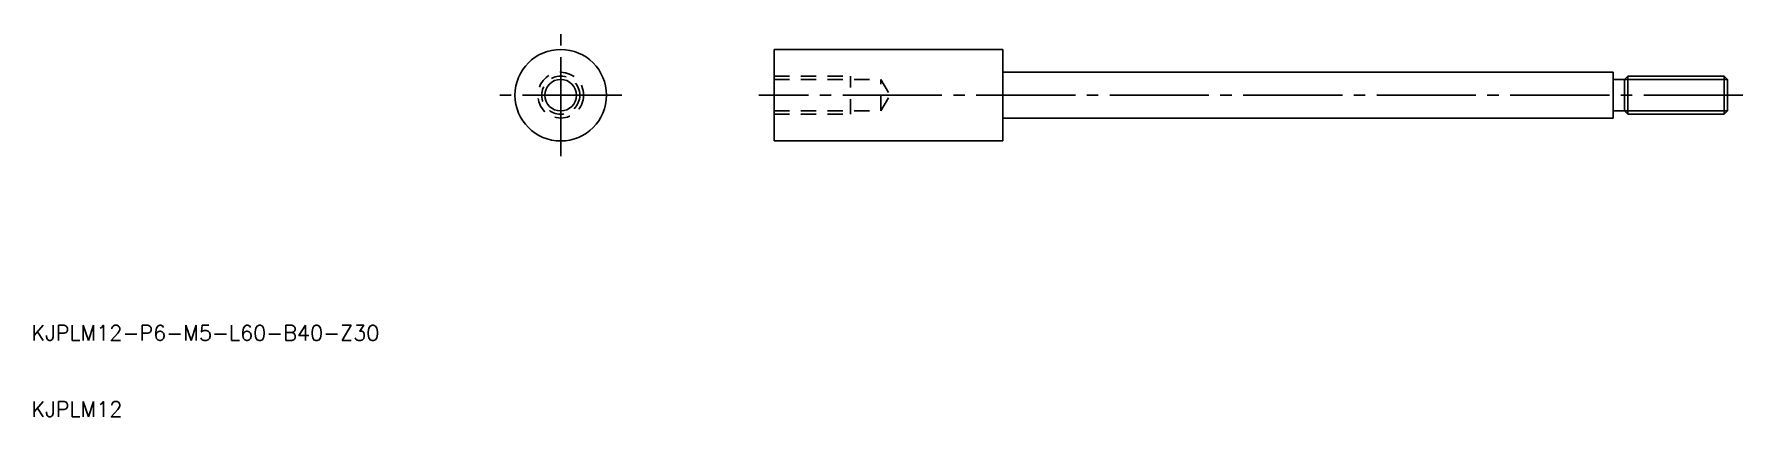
# Model space of a CAD drawing. Extents: x -88 to 136, y 178 to 228.
import ezdxf

# ---------------------------------------------------------------- set-up
doc = ezdxf.new("R2010")
doc.units = 0
doc.linetypes.add('CENTER', pattern=[17.5, 13, -1.5, 1.5, -1.5])
doc.linetypes.add('DASHED', pattern=[3.5, 2, -1.5])
doc.layers.get('0').update_dxf_attribs({"linetype": 'CONTINUOUS'})
doc.layers.add('CENTER', color=1, linetype='CENTER')
doc.styles.get("Standard").update_dxf_attribs({"font": 'txt.shx', "bigfont": '@extfont2.shx'})

msp = doc.modelspace()

# ---------------------------------------------------------------- linework, layer by layer
for p, q in [((9.49, 214.28), (9.49, 226.28)), ((39.49, 226.28), (9.49, 226.28)), ((39.49, 214.28), (39.49, 226.28)), ((119.49, 223.28), (39.49, 223.28)), ((119.49, 217.28), (119.49, 223.28)), ((120.99, 222.35), (119.49, 222.35)), ((120.99, 222.35), (120.99, 218.22)), ((121.42, 222.78), (121.42, 217.78)), ((134.06, 222.78), (134.06, 217.78)), ((134.49, 222.34), (134.49, 218.22)), ((119.49, 217.28), (39.49, 217.28)), ((120.99, 218.22), (119.49, 218.22)), ((39.49, 214.28), (9.49, 214.28))]:
    msp.add_line(p, q)
at = {"color": 3, "linetype": 'DASHED'}
for p, q in [((9.49, 222.78), (19.49, 222.78)), ((9.49, 222.35), (23.49, 222.35)), ((19.49, 217.78), (19.49, 222.78)), ((23.49, 218.22), (23.49, 222.35)), ((23.49, 222.35), (24.68, 220.28)), ((23.49, 218.22), (24.68, 220.28)), ((9.49, 218.22), (23.49, 218.22)), ((9.49, 217.78), (19.49, 217.78))]:
    msp.add_line(p, q, dxfattribs=at)
at = {"color": 7, "linetype": 'CONTINUOUS'}
for p, q in [((121.42, 222.78), (120.99, 222.35)), ((121.42, 222.78), (134.04, 222.78)), ((134.06, 222.78), (134.49, 222.35)), ((121.42, 217.78), (120.99, 218.22)), ((121.42, 217.78), (120.99, 218.22)), ((121.42, 217.78), (134.06, 217.78)), ((134.06, 217.78), (134.49, 218.22))]:
    msp.add_line(p, q, dxfattribs=at)
at = {"color": 3}
for p, q in [((120.99, 222.35), (134.48, 222.35)), ((120.99, 218.22), (134.49, 218.22))]:
    msp.add_line(p, q, dxfattribs=at)
for radius in [6, 2.07]:
    msp.add_circle((-18.48, 220.28), radius)
at = {"color": 3, "linetype": 'DASHED'}
for radius in [3, 2.5]:
    msp.add_circle((-18.48, 220.28), radius, dxfattribs=at)
at = {"layer": 'CENTER', "color": 1, "linetype": 'CENTER'}
for p, q in [((-18.48, 212.28), (-18.48, 228.28)), ((-10.48, 220.28), (-26.48, 220.28)), ((136.49, 220.28), (7.49, 220.28))]:
    msp.add_line(p, q, dxfattribs=at)

# ---------------------------------------------------------------- texts
for s, p in [('KJPLM12-P6-M5-L60-B40-Z30', (-87.86, 188.1)), ('KJPLM12', (-87.86, 178.1))]:
    msp.add_text(s, height=2).set_placement(p)

doc.saveas('drawing.dxf')
